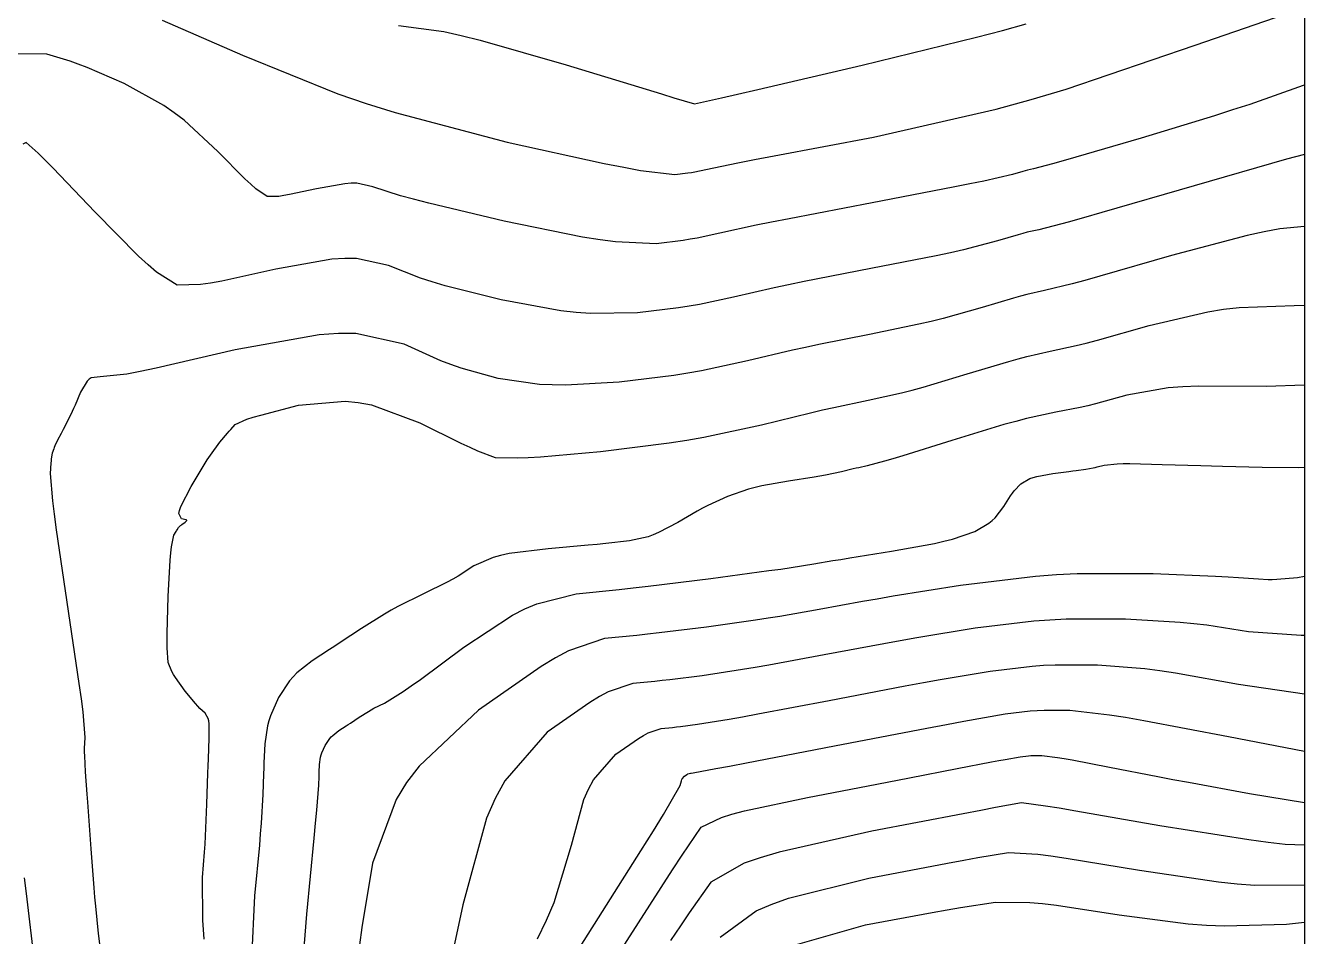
# Model space of a CAD drawing. Header units: metres. Extents: x 837117 to 838479, y 1189012 to 1191015.
# Drawn here: x 838400.2 to 838476.5, y 1190190.6 to 1190244.9 of the extents above; entities that cross this region are included whole.
import ezdxf

# ---------------------------------------------------------------- set-up
doc = ezdxf.new("R2010")
doc.units = ezdxf.units.M
doc.header["$LTSCALE"] = 0.3
for name, color, linetype in [('COTAS 10', 1, 'Continuous'), ('COTAS INT', 252, 'Continuous'), ('MARCO IMP', 130, 'Continuous')]:
    doc.layers.add(name, color=color, linetype=linetype)

msp = doc.modelspace()

# ---------------------------------------------------------------- linework, layer by layer
at = {"layer": 'COTAS 10'}
for points in [[(838476.514, 1190237.237), (838475.446, 1190236.947), (838469.928, 1190235.367), (838464.421, 1190233.765), (838463.325, 1190233.453), (838462.414, 1190233.197), (838460.674, 1190232.745), (838459.972, 1190232.592), (838459.716, 1190232.524), (838459.433, 1190232.445), (838458.19, 1190232.07), (838456.171, 1190231.545), (838455.398, 1190231.372), (838454.534, 1190231.188), (838450.643, 1190230.422), (838446.653, 1190229.648), (838445.726, 1190229.459), (838444.877, 1190229.28), (838442.453, 1190228.723), (838440.406, 1190228.281), (838439.794, 1190228.175), (838439.164, 1190228.076), (838436.725, 1190227.776), (838433.916, 1190227.742), (838433.052, 1190227.81), (838432.15, 1190227.912), (838428.583, 1190228.56), (838425.234, 1190229.403), (838424.469, 1190229.627), (838423.776, 1190229.848), (838421.859, 1190230.614), (838419.942, 1190231.03), (838419.249, 1190231.029), (838418.484, 1190230.979), (838415.136, 1190230.38), (838411.915, 1190229.673), (838411.232, 1190229.554), (838410.639, 1190229.468), (838409.251, 1190229.436), (838408.01, 1190230.219), (838407.51, 1190230.647), (838406.943, 1190231.167), (838404.331, 1190233.809), (838401.845, 1190236.413), (838401.357, 1190236.91), (838400.957, 1190237.309), (838400.235, 1190237.939), (838400.042, 1190237.851)], [(838476.514, 1190212.058), (838476.102, 1190211.968), (838474.862, 1190211.872), (838474.593, 1190211.86), (838474.356, 1190211.855), (838473.768, 1190211.889), (838472.575, 1190211.983), (838471.957, 1190212.016), (838471.213, 1190212.052), (838467.486, 1190212.207), (838462.959, 1190212.208), (838461.711, 1190212.147), (838460.465, 1190212.059), (838455.983, 1190211.523), (838451.972, 1190210.872), (838451.023, 1190210.712), (838450.143, 1190210.561), (838447.549, 1190210.09), (838445.218, 1190209.678), (838444.505, 1190209.564), (838443.762, 1190209.45), (838440.834, 1190209.041), (838438.003, 1190208.686), (838437.321, 1190208.607), (838436.683, 1190208.536), (838434.75, 1190208.349), (838432.596, 1190207.615), (838431.82, 1190207.199), (838430.965, 1190206.691), (838427.23, 1190204.09), (838423.678, 1190200.741), (838422.939, 1190199.762), (838422.306, 1190198.761), (838420.905, 1190194.959), (838420.268, 1190191.112), (838420.118, 1190190.082)], [(838476.514, 1190196.032), (838475.357, 1190196.074), (838474.341, 1190196.186), (838473.188, 1190196.336), (838467.894, 1190197.189), (838462.864, 1190198.065), (838461.879, 1190198.23), (838461.071, 1190198.36), (838459.624, 1190198.547), (838458.078, 1190198.267), (838457.207, 1190198.103), (838456.144, 1190197.901), (838450.707, 1190196.859), (838445.162, 1190195.61), (838444.031, 1190195.278), (838443.075, 1190194.952), (838441.083, 1190193.823), (838439.792, 1190191.992), (838439.277, 1190191.224), (838438.695, 1190190.343)], [(838400.11, 1190194.086), (838400.226, 1190193.136), (838400.732, 1190188.924)]]:
    msp.add_lwpolyline(points, dxfattribs=at)
at = {"layer": 'COTAS INT'}
for points in [[(838408.36, 1190245.239), (838413.155, 1190243.155), (838418.837, 1190240.856), (838420.523, 1190240.28), (838422.259, 1190239.731), (838428.938, 1190237.965), (838434.73, 1190236.7), (838435.907, 1190236.465), (838436.898, 1190236.281), (838438.938, 1190236.036), (838439.729, 1190236.133), (838439.933, 1190236.165), (838440.132, 1190236.199), (838440.795, 1190236.343), (838442.708, 1190236.735), (838443.693, 1190236.926), (838444.876, 1190237.153), (838450.795, 1190238.272), (838458.126, 1190239.935), (838460.199, 1190240.505), (838462.29, 1190241.122), (838470, 1190243.747), (838476.514, 1190246.006)], [(838422.457, 1190244.935), (838425.161, 1190244.565), (838426.186, 1190244.337), (838427.33, 1190244.055), (838432.457, 1190242.586), (838437.227, 1190241.119), (838438.146, 1190240.839), (838438.89, 1190240.613), (838440.127, 1190240.255), (838441.72, 1190240.607), (838442.69, 1190240.829), (838443.889, 1190241.105), (838450.127, 1190242.554), (838456.936, 1190244.221), (838458.495, 1190244.636), (838459.913, 1190245.03)], [(838476.514, 1190241.366), (838476.431, 1190241.337), (838473.249, 1190240.221), (838472.231, 1190239.887), (838471.153, 1190239.543), (838466.768, 1190238.212), (838462.878, 1190237.079), (838462.113, 1190236.859), (838461.484, 1190236.68), (838460.337, 1190236.373), (838459.986, 1190236.296), (838459.858, 1190236.262), (838459.717, 1190236.223), (838459.095, 1190236.035), (838457.38, 1190235.64), (838456.549, 1190235.47), (838455.563, 1190235.274), (838450.719, 1190234.347), (838445.765, 1190233.401), (838444.71, 1190233.192), (838443.792, 1190233.007), (838441.624, 1190232.533), (838440.269, 1190232.24), (838439.864, 1190232.17), (838439.446, 1190232.104), (838437.831, 1190231.906), (838435.407, 1190232.012), (838434.479, 1190232.138), (838433.44, 1190232.306), (838428.761, 1190233.262), (838424.271, 1190234.325), (838423.352, 1190234.559), (838422.573, 1190234.768), (838420.929, 1190235.307), (838419.971, 1190235.515), (838419.624, 1190235.515), (838419.242, 1190235.489), (838417.568, 1190235.19), (838415.958, 1190234.836), (838415.616, 1190234.777), (838415.32, 1190234.734), (838414.625, 1190234.718), (838413.931, 1190235.188), (838413.634, 1190235.452), (838413.292, 1190235.774), (838411.681, 1190237.418), (838409.663, 1190239.268), (838409.065, 1190239.719), (838408.449, 1190240.144), (838406.083, 1190241.459), (838403.866, 1190242.423), (838403.344, 1190242.626), (838402.863, 1190242.802), (838401.459, 1190243.21), (838399.519, 1190243.236)], [(838476.514, 1190232.935), (838475.044, 1190232.797), (838474.118, 1190232.622), (838473.095, 1190232.4), (838468.588, 1190231.201), (838464.298, 1190229.964), (838463.411, 1190229.717), (838462.655, 1190229.512), (838461.011, 1190229.118), (838459.958, 1190228.887), (838459.574, 1190228.786), (838459.15, 1190228.668), (838457.285, 1190228.105), (838454.962, 1190227.45), (838454.248, 1190227.275), (838453.505, 1190227.102), (838450.566, 1190226.497), (838447.541, 1190225.896), (838446.743, 1190225.725), (838445.962, 1190225.552), (838443.281, 1190224.913), (838440.543, 1190224.322), (838439.725, 1190224.18), (838438.881, 1190224.047), (838435.618, 1190223.646), (838432.424, 1190223.472), (838431.624, 1190223.482), (838430.86, 1190223.518), (838428.406, 1190223.857), (838426.196, 1190224.48), (838425.587, 1190224.695), (838424.978, 1190224.928), (838422.788, 1190225.921), (838419.913, 1190226.544), (838418.873, 1190226.544), (838417.726, 1190226.468), (838412.703, 1190225.57), (838407.993, 1190224.481), (838407.044, 1190224.285), (838406.249, 1190224.135), (838404.661, 1190223.972), (838404.124, 1190223.914), (838403.992, 1190223.829), (838403.867, 1190223.715), (838403.477, 1190223.055), (838403.15, 1190222.268), (838403.064, 1190222.074), (838402.981, 1190221.891), (838402.699, 1190221.313), (838402.447, 1190220.831), (838402.382, 1190220.707), (838402.32, 1190220.587), (838402.113, 1190220.189), (838401.947, 1190219.844), (838401.91, 1190219.757), (838401.877, 1190219.674), (838401.79, 1190219.407), (838401.733, 1190219.075), (838401.72, 1190218.952), (838401.706, 1190218.815), (838401.665, 1190218.206), (838401.804, 1190216.561), (838401.904, 1190215.77), (838402.031, 1190214.834), (838403.388, 1190205.677), (838403.513, 1190204.758), (838403.61, 1190203.988), (838403.732, 1190202.452), (838403.701, 1190201.796), (838403.702, 1190201.582), (838403.707, 1190201.353), (838403.756, 1190200.406), (838403.853, 1190199.069), (838403.887, 1190198.594), (838404.089, 1190195.814), (838404.271, 1190193.484), (838404.32, 1190192.919), (838404.368, 1190192.389), (838404.538, 1190190.761), (838404.741, 1190189.189)], [(838410.849, 1190190.417), (838410.785, 1190191.546), (838410.758, 1190194.108), (838410.88, 1190195.613), (838410.91, 1190196.077), (838410.937, 1190196.56), (838411.017, 1190198.472), (838411.079, 1190200.318), (838411.095, 1190200.759), (838411.111, 1190201.17), (838411.163, 1190202.402), (838411.155, 1190203.26), (838411.134, 1190203.436), (838411.104, 1190203.585), (838410.924, 1190203.899), (838410.598, 1190204.186), (838410.476, 1190204.318), (838410.34, 1190204.472), (838409.732, 1190205.218), (838409.151, 1190206.023), (838409.031, 1190206.215), (838408.929, 1190206.394), (838408.71, 1190206.926), (838408.65, 1190207.8), (838408.647, 1190208.194), (838408.651, 1190208.654), (838408.719, 1190210.864), (838408.836, 1190213.031), (838408.871, 1190213.465), (838408.907, 1190213.826), (838409.047, 1190214.528), (838409.18, 1190214.736), (838409.212, 1190214.786), (838409.242, 1190214.832), (838409.331, 1190214.971), (838409.436, 1190215.09), (838409.476, 1190215.124), (838409.52, 1190215.159), (838409.721, 1190215.288), (838409.829, 1190215.401), (838409.815, 1190215.425), (838409.782, 1190215.445), (838409.507, 1190215.494), (838409.351, 1190215.806), (838409.394, 1190215.993), (838409.475, 1190216.223), (838410.076, 1190217.416), (838410.853, 1190218.721), (838411.045, 1190219.022), (838411.227, 1190219.297), (838411.798, 1190220.073), (838412.244, 1190220.603), (838412.346, 1190220.724), (838412.44, 1190220.833), (838412.705, 1190221.131), (838413.41, 1190221.441), (838413.782, 1190221.558), (838414.23, 1190221.688), (838416.484, 1190222.269), (838419.269, 1190222.516), (838420.05, 1190222.436), (838420.837, 1190222.29), (838423.718, 1190221.229), (838426.181, 1190220.008), (838426.704, 1190219.763), (838427.159, 1190219.558), (838428.229, 1190219.154), (838429.571, 1190219.124), (838430.197, 1190219.154), (838430.933, 1190219.202), (838434.512, 1190219.517), (838438.598, 1190220.019), (838439.655, 1190220.185), (838440.68, 1190220.363), (838444.11, 1190221.103), (838447.046, 1190221.825), (838447.76, 1190221.991), (838448.43, 1190222.144), (838450.49, 1190222.572), (838452.475, 1190223.015), (838453.098, 1190223.177), (838453.753, 1190223.355), (838456.38, 1190224.139), (838458.867, 1190224.89), (838459.432, 1190225.048), (838459.944, 1190225.183), (838461.348, 1190225.49), (838462.895, 1190225.827), (838463.497, 1190225.981), (838464.175, 1190226.162), (838467.248, 1190227.035), (838470.744, 1190227.852), (838471.687, 1190227.997), (838472.62, 1190228.108), (838475.9, 1190228.214), (838476.514, 1190228.232)], [(838476.514, 1190223.46), (838474.223, 1190223.394), (838470.195, 1190223.418), (838469.256, 1190223.372), (838468.392, 1190223.304), (838465.908, 1190222.869), (838464.052, 1190222.36), (838463.584, 1190222.245), (838463.136, 1190222.142), (838461.685, 1190221.863), (838459.93, 1190221.479), (838459.29, 1190221.31), (838458.584, 1190221.113), (838455.476, 1190220.174), (838452.544, 1190219.26), (838451.948, 1190219.079), (838451.446, 1190218.929), (838450.414, 1190218.647), (838449.924, 1190218.545), (838449.764, 1190218.509), (838449.593, 1190218.469), (838448.89, 1190218.296), (838447.935, 1190218.091), (838447.606, 1190218.032), (838447.249, 1190217.971), (838445.729, 1190217.74), (838444.133, 1190217.454), (838443.73, 1190217.358), (838443.342, 1190217.255), (838442.079, 1190216.822), (838440.922, 1190216.294), (838440.602, 1190216.131), (838440.281, 1190215.96), (838439.119, 1190215.283), (838437.969, 1190214.671), (838437.655, 1190214.542), (838437.343, 1190214.43), (838436.231, 1190214.173), (838434.818, 1190214.014), (838434.316, 1190213.965), (838433.766, 1190213.914), (838431.379, 1190213.71), (838429.056, 1190213.42), (838428.546, 1190213.314), (838428.094, 1190213.198), (838426.945, 1190212.687), (838426.016, 1190212.077), (838425.703, 1190211.898), (838425.366, 1190211.716), (838423.949, 1190211.022), (838422.423, 1190210.266), (838422.017, 1190210.044), (838421.619, 1190209.817), (838420.241, 1190208.953), (838418.979, 1190208.11), (838418.654, 1190207.895), (838418.34, 1190207.69), (838417.293, 1190207.017), (838416.391, 1190206.307), (838416.168, 1190206.078), (838415.957, 1190205.835), (838415.291, 1190204.838), (838414.807, 1190203.75), (838414.71, 1190203.449), (838414.63, 1190203.148), (838414.474, 1190202.063), (838414.425, 1190200.94), (838414.412, 1190200.616), (838414.4, 1190200.285), (838414.356, 1190199.04), (838414.256, 1190197.334), (838414.207, 1190196.713), (838414.15, 1190196.026), (838413.868, 1190193.008), (838413.689, 1190189.226)], [(838416.593, 1190186.905), (838416.978, 1190191.908), (838417.42, 1190196.439), (838417.505, 1190197.349), (838417.575, 1190198.109), (838417.696, 1190199.608), (838417.713, 1190200.116), (838417.719, 1190200.251), (838417.724, 1190200.384), (838417.744, 1190200.842), (838417.807, 1190201.285), (838417.84, 1190201.408), (838417.88, 1190201.531), (838418.077, 1190201.975), (838418.349, 1190202.382), (838418.436, 1190202.481), (838418.527, 1190202.575), (838418.895, 1190202.865), (838419.322, 1190203.14), (838419.451, 1190203.224), (838419.583, 1190203.311), (838420.098, 1190203.656), (838420.661, 1190204.008), (838420.824, 1190204.101), (838420.989, 1190204.191), (838421.612, 1190204.5), (838422.732, 1190205.191), (838423.21, 1190205.523), (838423.761, 1190205.916), (838426.361, 1190207.84), (838429.261, 1190209.742), (838430.001, 1190210.12), (838430.715, 1190210.433), (838433.064, 1190211.029), (838435.618, 1190211.276), (838436.461, 1190211.37), (838437.361, 1190211.475), (838441.102, 1190211.943), (838444.552, 1190212.403), (838445.269, 1190212.502), (838445.884, 1190212.589), (838447.245, 1190212.802), (838448.374, 1190213), (838448.843, 1190213.078), (838449.38, 1190213.167), (838451.881, 1190213.568), (838454.432, 1190214.031), (838455, 1190214.158), (838455.508, 1190214.284), (838456.842, 1190214.733), (838457.681, 1190215.232), (838457.876, 1190215.39), (838458.056, 1190215.556), (838458.57, 1190216.226), (838458.977, 1190216.876), (838459.088, 1190217.03), (838459.2, 1190217.173), (838459.597, 1190217.592), (838460.128, 1190217.896), (838460.323, 1190217.965), (838460.539, 1190218.028), (838461.495, 1190218.202), (838462.462, 1190218.321), (838462.686, 1190218.35), (838462.89, 1190218.377), (838463.467, 1190218.46), (838463.911, 1190218.54), (838464.031, 1190218.565), (838464.15, 1190218.593), (838464.568, 1190218.703), (838465.347, 1190218.783), (838465.693, 1190218.791), (838466.095, 1190218.792), (838468.019, 1190218.746), (838470.33, 1190218.667), (838470.976, 1190218.648), (838471.626, 1190218.631), (838473.994, 1190218.579), (838476.168, 1190218.566), (838476.514, 1190218.571)], [(838476.514, 1190208.532), (838476.31, 1190208.53), (838473.173, 1190208.76), (838470.697, 1190209.144), (838469.92, 1190209.229), (838469.104, 1190209.305), (838465.827, 1190209.5), (838462.303, 1190209.501), (838461.331, 1190209.454), (838460.362, 1190209.386), (838456.874, 1190208.968), (838453.375, 1190208.388), (838452.399, 1190208.218), (838451.419, 1190208.044), (838447.853, 1190207.378), (838444.553, 1190206.766), (838443.741, 1190206.625), (838442.973, 1190206.497), (838440.566, 1190206.138), (838438.644, 1190205.898), (838438.181, 1190205.844), (838437.748, 1190205.796), (838436.435, 1190205.669), (838434.973, 1190205.17), (838434.446, 1190204.888), (838433.866, 1190204.543), (838431.33, 1190202.777), (838428.805, 1190199.874), (838428.232, 1190198.812), (838427.714, 1190197.64), (838426.298, 1190192.473), (838425.204, 1190187.354)], [(838430.746, 1190190.44), (838431.278, 1190191.548), (838431.737, 1190192.608), (838432.777, 1190196.032), (838433.523, 1190198.756), (838433.796, 1190199.374), (838434.098, 1190199.933), (838435.429, 1190201.464), (838436.766, 1190202.395), (838437.072, 1190202.577), (838437.35, 1190202.726), (838438.121, 1190202.988), (838438.813, 1190203.055), (838439.041, 1190203.081), (838439.285, 1190203.109), (838440.299, 1190203.236), (838442.183, 1190203.544), (838442.976, 1190203.687), (838443.887, 1190203.854), (838448.157, 1190204.666), (838452.696, 1190205.526), (838453.775, 1190205.724), (838454.779, 1190205.905), (838457.764, 1190206.413), (838460.259, 1190206.712), (838460.952, 1190206.76), (838461.647, 1190206.794), (838464.167, 1190206.794), (838466.994, 1190206.557), (838467.883, 1190206.441), (838468.818, 1190206.304), (838472.578, 1190205.63), (838476.514, 1190205.061)], [(838433.05, 1190189.591), (838436.923, 1190195.694), (838437.667, 1190196.886), (838438.269, 1190197.862), (838439.255, 1190199.591), (838439.332, 1190199.872), (838439.36, 1190199.935), (838439.391, 1190199.993), (838439.529, 1190200.151), (838439.666, 1190200.247), (838439.698, 1190200.266), (838439.727, 1190200.281), (838439.806, 1190200.308), (838439.878, 1190200.315), (838439.901, 1190200.318), (838439.926, 1190200.321), (838440.031, 1190200.334), (838441.394, 1190200.591), (838442.212, 1190200.748), (838443.222, 1190200.943), (838448.462, 1190201.954), (838453.972, 1190203.009), (838455.152, 1190203.23), (838456.182, 1190203.422), (838458.655, 1190203.858), (838460.156, 1190204.038), (838460.573, 1190204.067), (838460.991, 1190204.087), (838462.507, 1190204.087), (838464.885, 1190203.809), (838465.846, 1190203.654), (838466.94, 1190203.465), (838471.983, 1190202.501), (838476.514, 1190201.637)], [(838434.743, 1190188.223), (838438.132, 1190193.502), (838438.813, 1190194.554), (838439.382, 1190195.427), (838440.508, 1190197.1), (838441.724, 1190197.684), (838442.349, 1190197.871), (838443.099, 1190198.069), (838446.853, 1190198.877), (838451.004, 1190199.676), (838452.943, 1190200.05), (838455.794, 1190200.6), (838457.85, 1190200.994), (838458.285, 1190201.076), (838458.663, 1190201.147), (838459.546, 1190201.303), (838460.053, 1190201.364), (838460.193, 1190201.374), (838460.335, 1190201.38), (838460.847, 1190201.38), (838461.778, 1190201.261), (838462.183, 1190201.192), (838462.652, 1190201.108), (838464.881, 1190200.678), (838467.773, 1190200.115), (838468.661, 1190199.948), (838469.587, 1190199.776), (838473.244, 1190199.115), (838476.514, 1190198.571)], [(838441.658, 1190190.546), (838443.805, 1190192.101), (838444.701, 1190192.491), (838445.726, 1190192.863), (838450.514, 1190194.063), (838455.224, 1190194.956), (838456.199, 1190195.135), (838457.033, 1190195.285), (838458.857, 1190195.582), (838460.6, 1190195.484), (838461.382, 1190195.386), (838462.295, 1190195.256), (838466.673, 1190194.53), (838471.386, 1190193.831), (838472.509, 1190193.718), (838473.554, 1190193.641), (838476.514, 1190193.651)], [(838446.29, 1190190.116), (838450.321, 1190191.266), (838454.303, 1190192.011), (838455.192, 1190192.168), (838455.988, 1190192.303), (838458.089, 1190192.617), (838460.129, 1190192.609), (838460.885, 1190192.542), (838461.725, 1190192.447), (838465.452, 1190191.872), (838469.583, 1190191.326), (838470.678, 1190191.25), (838471.751, 1190191.207), (838475.452, 1190191.322), (838476.514, 1190191.438)]]:
    msp.add_lwpolyline(points, dxfattribs=at)
at = {"layer": 'MARCO IMP'}
msp.add_lwpolyline([(837116.514, 1189053.872), (837116.514, 1191013.872), (838476.514, 1191013.872), (838476.514, 1189053.872), (837116.514, 1189053.872)], dxfattribs=at)

doc.saveas('drawing.dxf')
